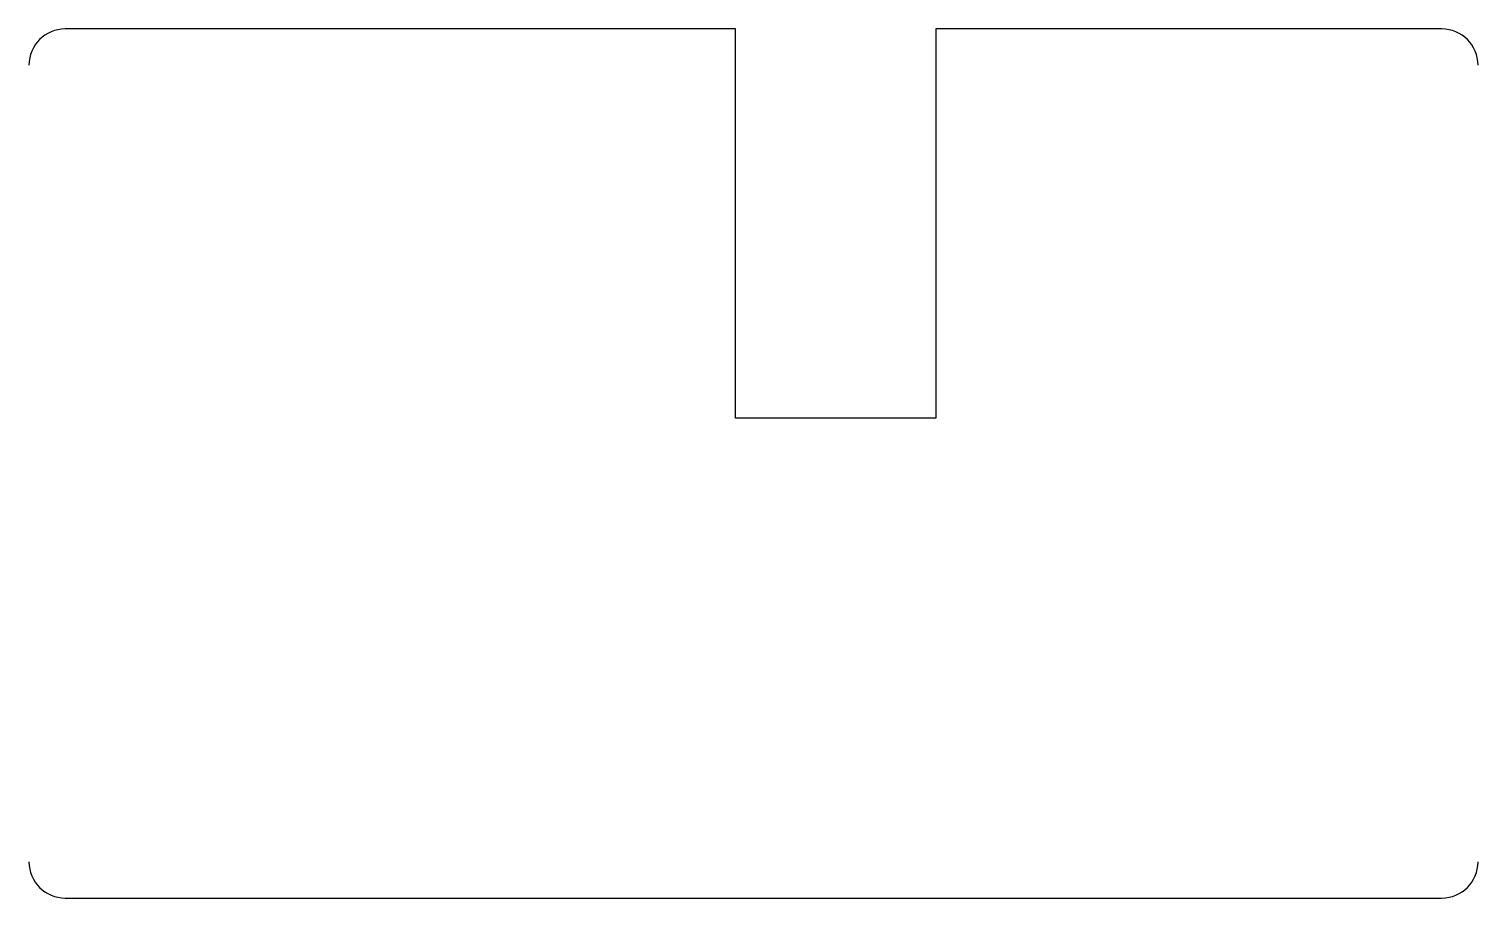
# Model space of a CAD drawing. Header units: millimetres. Extents: x 0 to 400, y -240 to 0.
import ezdxf

# ---------------------------------------------------------------- set-up
doc = ezdxf.new("R2010")
doc.units = ezdxf.units.MM
doc.layers.get('0').update_dxf_attribs({"linetype": 'CONTINUOUS'})

msp = doc.modelspace()

# ---------------------------------------------------------------- linework, layer by layer
for p, q in [((195.02, 0), (10, 0)), ((195.02, -107.44), (195.02, 0)), ((390, 0), (250.37, 0)), ((250.37, 0), (250.37, -107.44)), ((250.37, -107.44), (195.02, -107.44)), ((10, -240), (390, -240))]:
    msp.add_line(p, q)
for centre, start, end in [((10, -10), 90, 180), ((390, -10), 0, 90), ((10, -230), 180, 270), ((390, -230), 270, 360)]:
    msp.add_arc(centre, 10, start, end)

doc.saveas('drawing.dxf')
